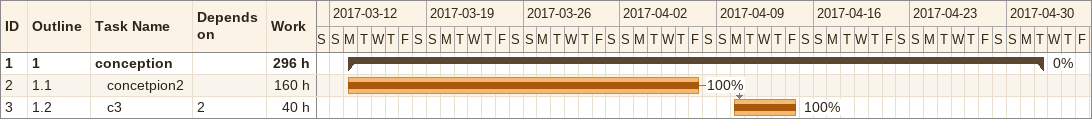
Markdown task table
| ID | WBS | Task | Start | Finish | Predecessors | % complete | Work (h) |
|---|---|---|---|---|---|---|---|
| 1 | 1 | **conception** | 2017-03-13 | 2017-05-02 |  | 0 | 296 |
| 2 | 1.1 | concetpion2 | 2017-03-13 | 2017-04-07 |  | 100 | 160 |
| 3 | 1.2 | c3 | 2017-04-10 | 2017-04-14 | 2 | 100 | 40 |
